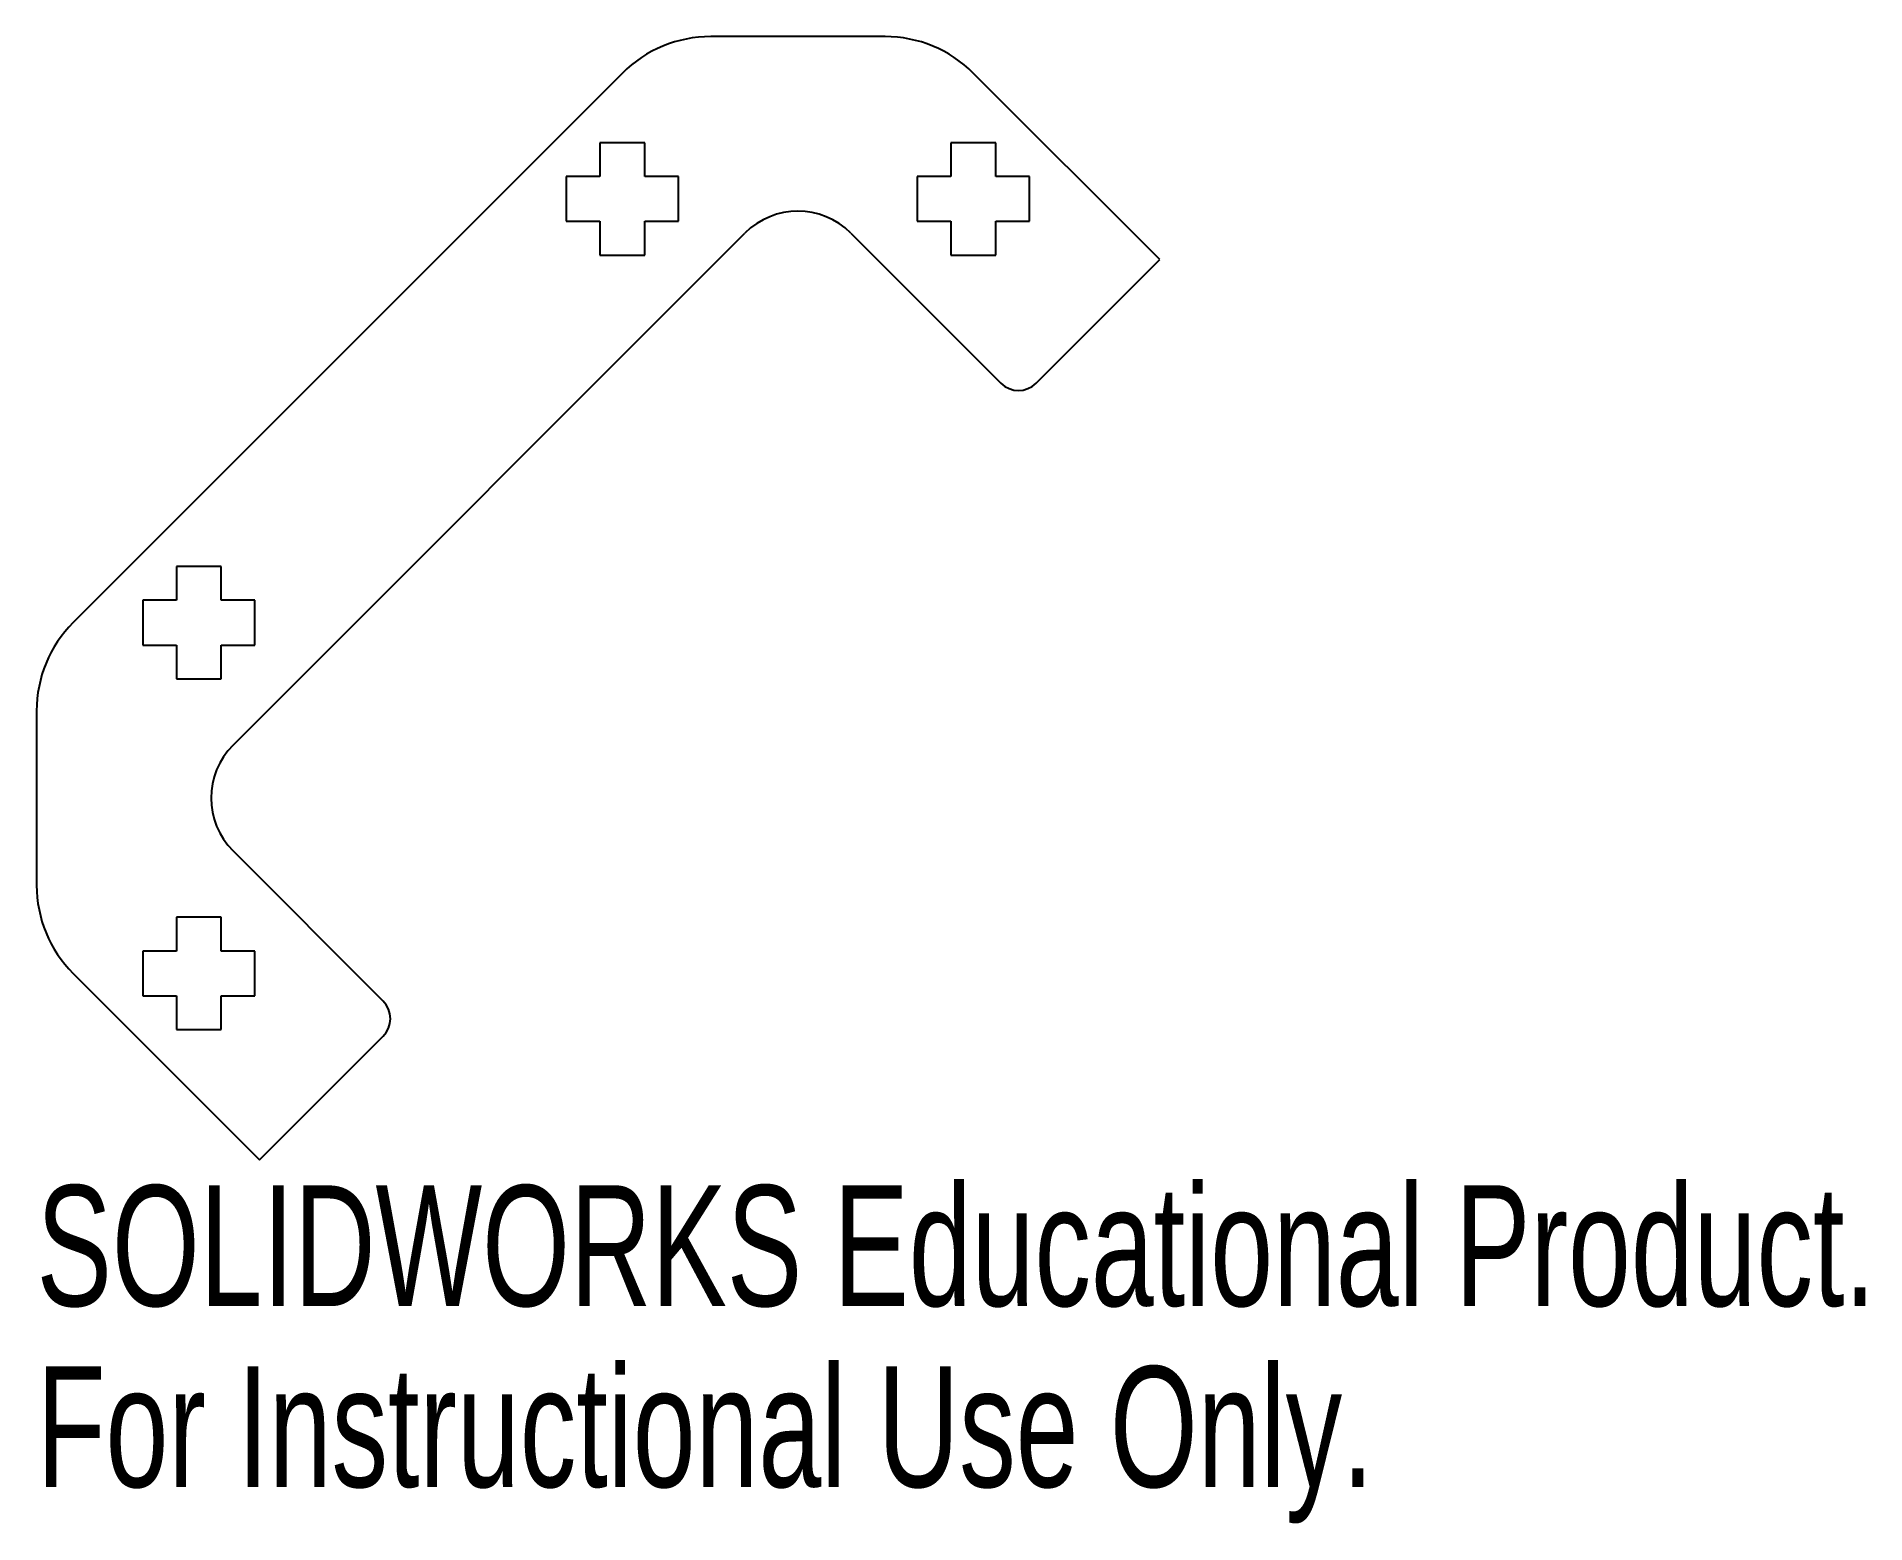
# Model space of a CAD drawing. Header units: millimetres. Extents: x -19.9 to 53.3, y -34.9 to 24.7.
import ezdxf

# ---------------------------------------------------------------- set-up
doc = ezdxf.new("R2010")
doc.units = ezdxf.units.MM
doc.styles.add('SLDTEXTSTYLE0', font='TXT', dxfattribs={"width": 0.7})

msp = doc.modelspace()

# ---------------------------------------------------------------- linework, layer by layer
at = {"color": 7, "linetype": 'Continuous', "lineweight": 25}
for p, q in [((14.071, 24.707), (7.088, 24.707)), ((3.553, 23.243), (-18.456, 1.234)), ((25.075, 15.774), (17.606, 23.243)), ((4.45, 20.457), (2.65, 20.457)), ((2.65, 20.457), (2.65, 19.107)), ((4.45, 19.107), (4.45, 20.457)), ((18.509, 20.457), (16.709, 20.457)), ((16.709, 20.457), (16.709, 19.107)), ((18.509, 19.107), (18.509, 20.457)), ((2.65, 19.107), (1.3, 19.107)), ((1.3, 19.107), (1.3, 17.307)), ((5.8, 19.107), (4.45, 19.107)), ((5.8, 17.307), (5.8, 19.107)), ((16.709, 19.107), (15.359, 19.107)), ((15.359, 19.107), (15.359, 17.307)), ((19.859, 19.107), (18.509, 19.107)), ((19.859, 17.307), (19.859, 19.107)), ((1.3, 17.307), (2.65, 17.307)), ((2.65, 17.307), (2.65, 15.957)), ((4.45, 15.957), (4.45, 17.307)), ((4.45, 17.307), (5.8, 17.307)), ((15.359, 17.307), (16.709, 17.307)), ((16.709, 17.307), (16.709, 15.957)), ((18.509, 17.307), (19.859, 17.307)), ((18.509, 15.957), (18.509, 17.307)), ((-12.048, -3.672), (8.458, 16.834)), ((12.701, 16.834), (18.711, 10.824)), ((2.65, 15.957), (4.45, 15.957)), ((16.709, 15.957), (18.509, 15.957)), ((20.125, 10.824), (25.075, 15.774)), ((-12.52, 3.486), (-14.32, 3.486)), ((-14.32, 3.486), (-14.32, 2.136)), ((-12.52, 2.136), (-12.52, 3.486)), ((-15.67, 2.136), (-15.67, 0.336)), ((-14.32, 2.136), (-15.67, 2.136)), ((-11.17, 2.136), (-12.52, 2.136)), ((-11.17, 0.336), (-11.17, 2.136)), ((-15.67, 0.336), (-14.32, 0.336)), ((-14.32, 0.336), (-14.32, -1.014)), ((-12.52, -1.014), (-12.52, 0.336)), ((-12.52, 0.336), (-11.17, 0.336)), ((-14.32, -1.014), (-12.52, -1.014)), ((-19.92, -2.302), (-19.92, -9.284)), ((-6.037, -13.925), (-12.048, -7.914)), ((-12.52, -10.572), (-14.32, -10.572)), ((-14.32, -10.572), (-14.32, -11.922)), ((-12.52, -11.922), (-12.52, -10.572)), ((-14.32, -11.922), (-15.67, -11.922)), ((-15.67, -11.922), (-15.67, -13.722)), ((-11.17, -11.922), (-12.52, -11.922)), ((-11.17, -13.722), (-11.17, -11.922)), ((-18.456, -12.82), (-10.987, -20.289)), ((-15.67, -13.722), (-14.32, -13.722)), ((-14.32, -13.722), (-14.32, -15.072)), ((-12.52, -15.072), (-12.52, -13.722)), ((-12.52, -13.722), (-11.17, -13.722)), ((-14.32, -15.072), (-12.52, -15.072)), ((-10.987, -20.289), (-6.037, -15.339))]:
    msp.add_line(p, q, dxfattribs=at)
for centre, radius, start, end in [((7.088, 19.707), 5, 90, 135), ((14.071, 19.707), 5, 45, 90), ((10.58, 14.713), 3, 45, 135), ((19.418, 11.531), 1, 225, 315), ((-14.92, -2.302), 5, 135, 180), ((-9.927, -5.793), 3, 135, 225), ((-14.92, -9.284), 5, 180, 225), ((-6.745, -14.632), 1, 315, 45)]:
    msp.add_arc(centre, radius, start, end, dxfattribs=at)

# ---------------------------------------------------------------- texts
at = {"color": 7, "linetype": 'Continuous', "char_height": 4.83362, "attachment_point": 1, "style": 'SLDTEXTSTYLE0'}
for s, insert in [('SOLIDWORKS Educational Product.', (-19.92, -21.308)), ('For Instructional Use Only.', (-19.92, -28.559))]:
    msp.add_mtext(s, dxfattribs=dict(at, insert=insert))

doc.saveas('drawing.dxf')
